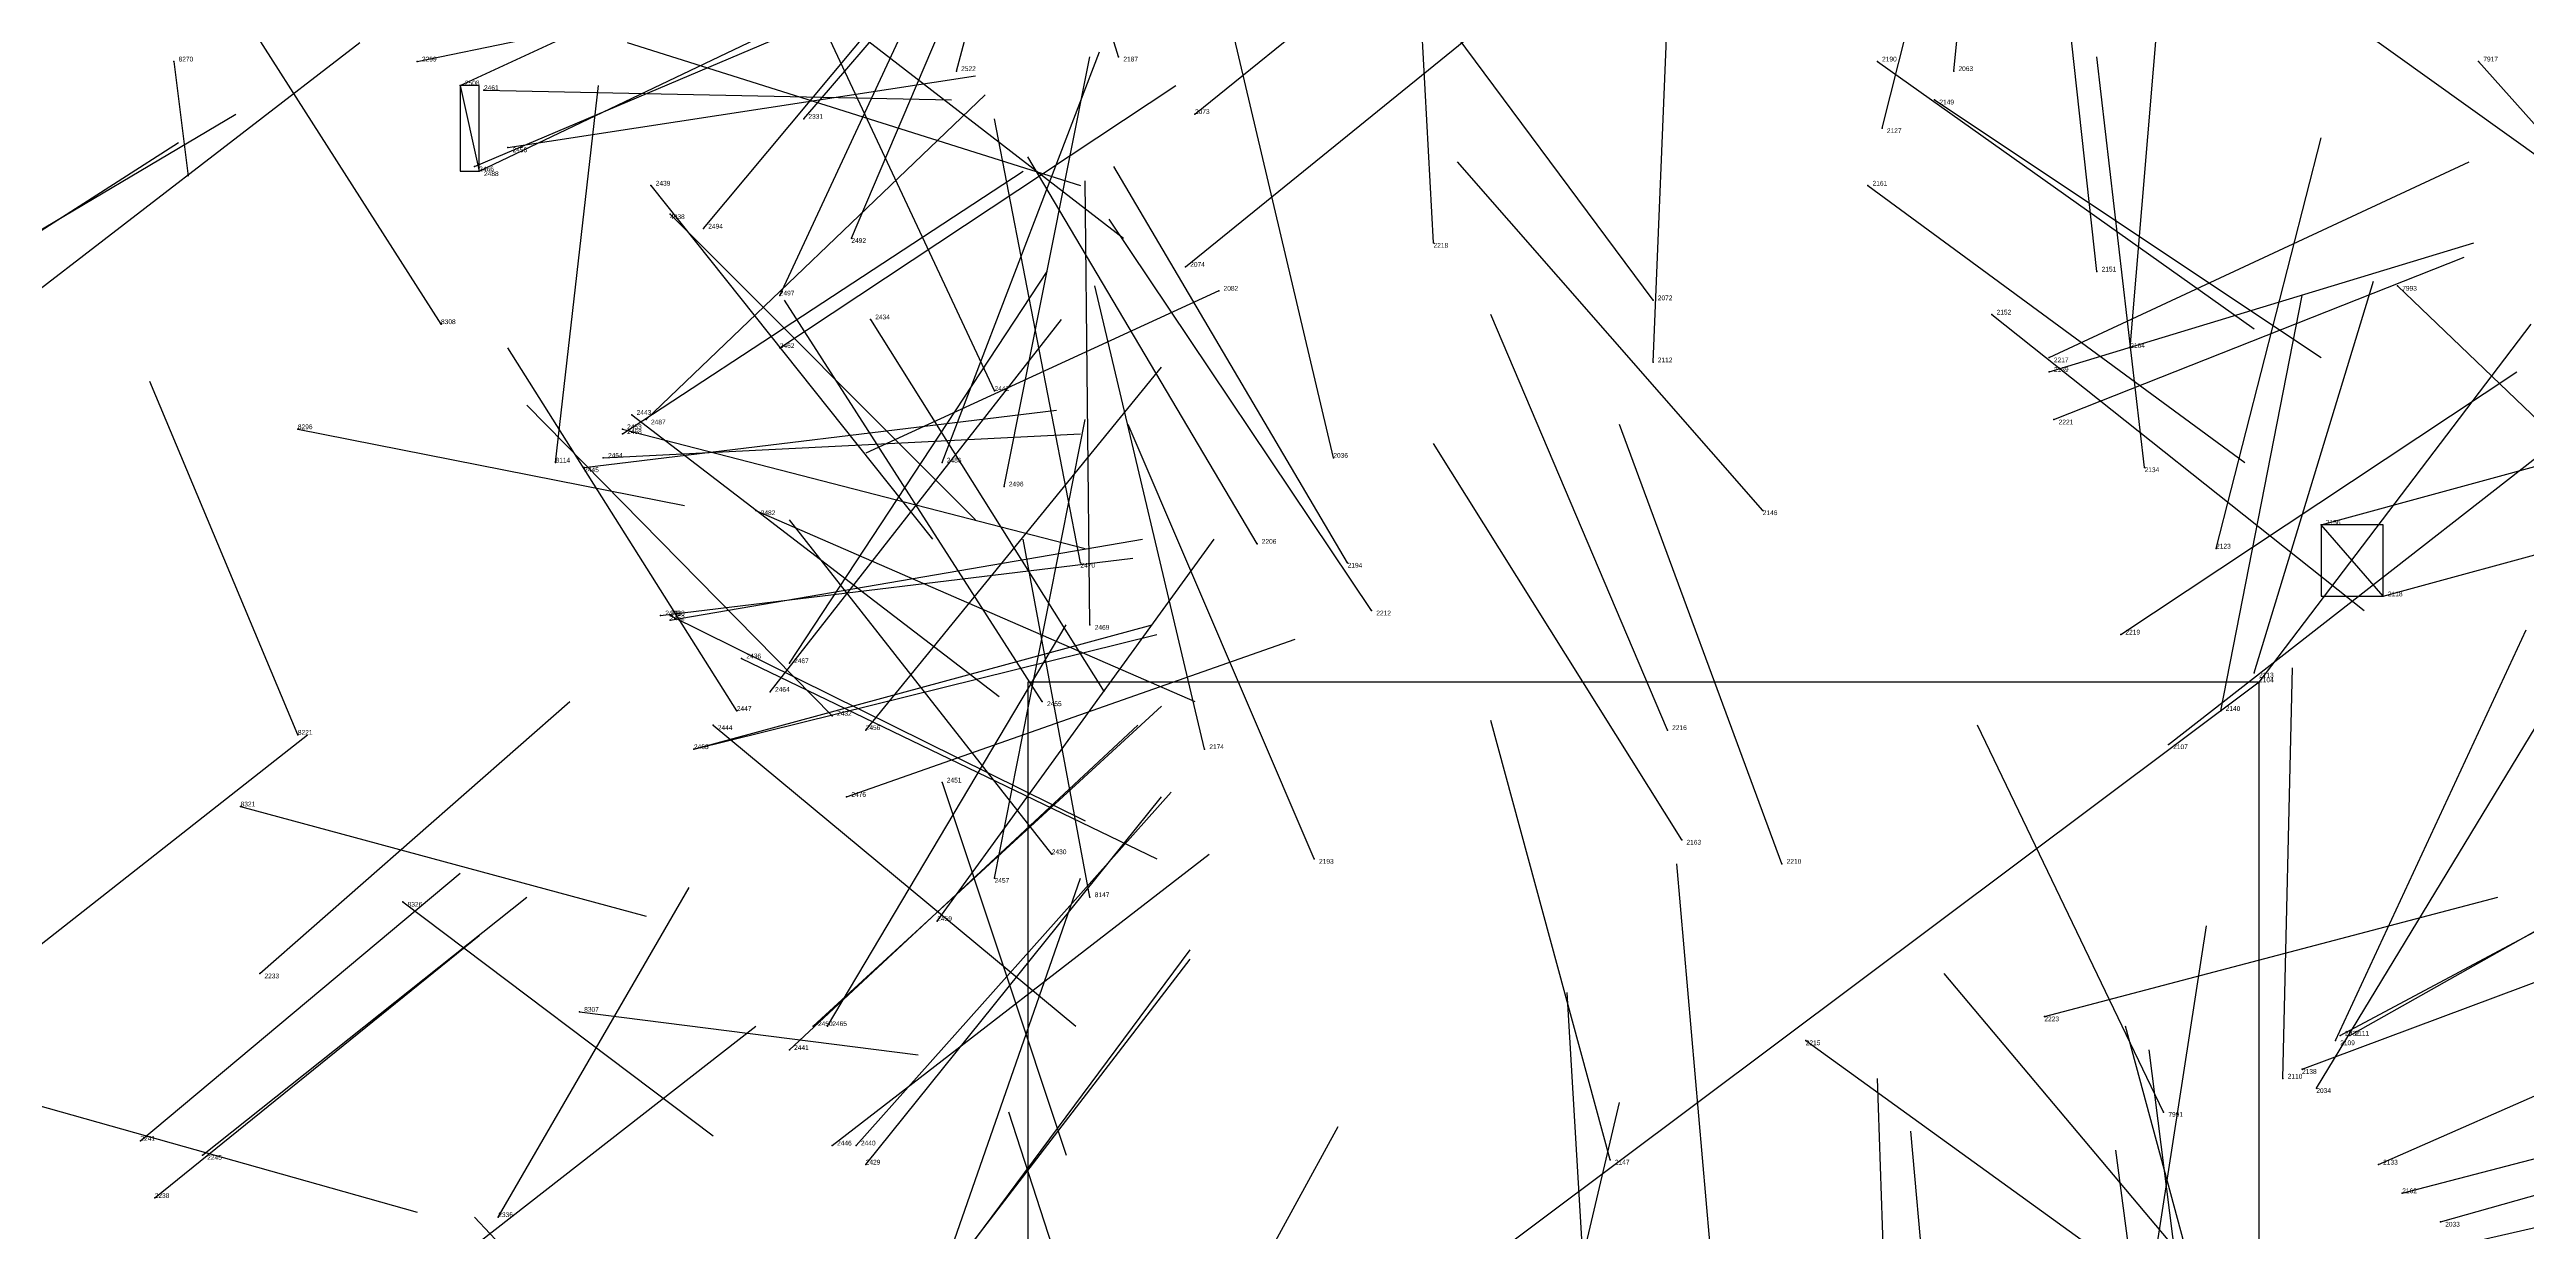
# Model space of a CAD drawing. Extents: x 59.1 to 70.8, y 600.3 to 605.1.
# Drawn here: x 67.682 to 68.201, y 602.76 to 603.007 of the extents above; entities that cross this region are included whole.
import ezdxf

# ---------------------------------------------------------------- set-up
doc = ezdxf.new("R2010")
doc.units = 0
for name, color, linetype in [('Clients', 3, 'CONTINUOUS'), ('Facilities', 3, 'CONTINUOUS'), ('Facilities_lines', 3, 'CONTINUOUS'), ('Min_max_boxes', 1, 'CONTINUOUS'), ('Normals', 1, 'CONTINUOUS'), ('Source_points', 5, 'CONTINUOUS'), ('Text', 3, 'CONTINUOUS')]:
    doc.layers.add(name, color=color, linetype=linetype)

msp = doc.modelspace()

# ---------------------------------------------------------------- linework, layer by layer
at = {"layer": 'Clients', "color": 5}
for p in [(67.772, 602.982, 449.997), (68.158, 602.908, 448.686)]:
    msp.add_point(p, dxfattribs=at)
at = {"layer": 'Facilities', "color": 3}
for p in [(67.708, 603.005, 458.596), (67.759, 603.005, 449.925), (67.906, 603.006, 449.366), (68.065, 603.005, 449.969), (68.191, 603.005, 462.338), (67.768, 603, 450.002), (67.773, 602.999, 449.776), (67.872, 603.003, 450.173), (68.081, 603.003, 449.456), (67.922, 602.994, 448.403), (68.077, 602.997, 449.875), (67.84, 602.993, 448.41), (68.066, 602.991, 449.379), (67.771, 602.983, 449.936), (67.778, 602.987, 449.811), (67.808, 602.979, 449.481), (68.063, 602.979, 449.865), (67.812, 602.973, 455.271), (67.819, 602.97, 450.021), (67.85, 602.968, 450.144), (67.92, 602.962, 448.453), (67.972, 602.967, 449.226), (67.927, 602.957, 448.525), (68.111, 602.961, 449.53), (68.174, 602.958, 460.226), (67.835, 602.956, 450.084), (68.018, 602.955, 449.994), (68.089, 602.952, 449.737), (67.764, 602.95, 461.084), (67.854, 602.951, 449.336), (67.835, 602.945, 449.834), (68.018, 602.942, 449.155), (68.101, 602.943, 448.886), (68.118, 602.945, 449.505), (67.88, 602.936, 449.264), (68.101, 602.94, 448.633), (67.804, 602.931, 449.473), (67.734, 602.928, 461.705), (67.802, 602.928, 449.598), (67.802, 602.927, 449.907), (67.807, 602.93, 449.968), (68.102, 602.93, 448.602), (67.788, 602.921, 459.614), (67.798, 602.922, 449.724), (67.869, 602.921, 449.953), (67.951, 602.922, 449.974), (67.794, 602.92, 449.538), (67.882, 602.916, 450.031), (68.121, 602.92, 449.551), (67.83, 602.911, 449.646), (68.041, 602.911, 449.842), (67.898, 602.9, 449.866), (67.935, 602.904, 449.12), (67.954, 602.9, 449.11), (68.136, 602.903, 449.427), (67.959, 602.89, 449.048), (68.171, 602.893, 448.679), (67.81, 602.889, 449.547), (67.812, 602.889, 449.471), (67.812, 602.888, 449.698), (67.9, 602.887, 449.889), (68.116, 602.885, 448.865), (67.827, 602.88, 449.396), (67.837, 602.879, 449.856), (68.144, 602.877, 449.354), (68.145, 602.875, 449.268), (67.826, 602.869, 449.424), (67.833, 602.873, 449.796), (67.89, 602.871, 449.727), (68.137, 602.869, 449.439), (67.734, 602.864, 460.474), (67.821, 602.866, 449.49), (67.846, 602.868, 449.248), (67.853, 602.865, 449.778), (68.021, 602.865, 448.978), (67.817, 602.861, 449.611), (67.817, 602.861, 449.55), (67.924, 602.861, 449.822), (68.126, 602.862, 449.114), (67.869, 602.854, 449.178), (67.722, 602.849, 461.492), (67.849, 602.851, 449.646), (67.892, 602.839, 449.105), (67.947, 602.838, 449.758), (68.024, 602.842, 449.719), (67.88, 602.834, 449.804), (68.045, 602.837, 448.91), (67.756, 602.829, 461.244), (67.9, 602.83, 459.685), (67.868, 602.825, 449.746), (67.726, 602.814, 448.061), (67.793, 602.806, 461.705), (67.842, 602.803, 449.502), (67.845, 602.803, 449.378), (68.1, 602.805, 448.839), (68.162, 602.801, 449.087), (68.164, 602.801, 449.17), (67.837, 602.798, 449.319), (68.05, 602.8, 448.828), (68.161, 602.8, 449.253), (68.15, 602.792, 449.343), (68.154, 602.794, 449.007), (68.157, 602.79, 449.22), (68.125, 602.785, 460.662), (67.701, 602.779, 448.104), (67.714, 602.776, 448.146), (67.846, 602.778, 449.287), (67.851, 602.778, 449.363), (67.853, 602.774, 449.213), (68.009, 602.775, 449.584), (68.17, 602.774, 449.157), (67.704, 602.767, 448.086), (68.175, 602.768, 448.915), (67.776, 602.763, 448.627), (68.183, 602.762, 449.035)]:
    msp.add_point(p, dxfattribs=at)
at = {"layer": 'Facilities_lines', "color": 3}
for p, q in [((67.768, 603, 450.002), (67.772, 602.982, 449.997)), ((68.171, 602.893, 448.679), (68.158, 602.908, 448.686)), ((68.145, 602.875, 449.268), (67.887, 602.682, 449.205))]:
    msp.add_line(p, q, dxfattribs=at)
at = {"layer": 'Min_max_boxes', "color": 1}
for p, q in [((67.772, 603, 449.997), (67.768, 603, 449.997)), ((67.768, 603, 449.997), (67.768, 602.982, 449.997)), ((67.772, 603, 450.002), (67.768, 603, 450.002)), ((67.768, 603, 450.002), (67.768, 602.982, 450.002)), ((67.768, 603, 449.997), (67.768, 603, 450.002)), ((67.772, 602.982, 449.997), (67.772, 603, 449.997)), ((67.772, 602.982, 450.002), (67.772, 603, 450.002)), ((67.772, 603, 449.997), (67.772, 603, 450.002)), ((67.768, 602.982, 449.997), (67.772, 602.982, 449.997)), ((67.768, 602.982, 450.002), (67.772, 602.982, 450.002)), ((67.768, 602.982, 449.997), (67.768, 602.982, 450.002)), ((67.772, 602.982, 449.997), (67.772, 602.982, 450.002)), ((68.171, 602.908, 448.679), (68.158, 602.908, 448.679)), ((68.158, 602.908, 448.679), (68.158, 602.893, 448.679)), ((68.171, 602.908, 448.686), (68.158, 602.908, 448.686)), ((68.158, 602.908, 448.686), (68.158, 602.893, 448.686)), ((68.158, 602.908, 448.679), (68.158, 602.908, 448.686)), ((68.171, 602.893, 448.679), (68.171, 602.908, 448.679)), ((68.171, 602.893, 448.686), (68.171, 602.908, 448.686)), ((68.171, 602.908, 448.679), (68.171, 602.908, 448.686)), ((68.158, 602.893, 448.679), (68.171, 602.893, 448.679)), ((68.158, 602.893, 448.686), (68.171, 602.893, 448.686)), ((68.158, 602.893, 448.679), (68.158, 602.893, 448.686)), ((68.171, 602.893, 448.679), (68.171, 602.893, 448.686)), ((68.145, 602.875, 449.205), (67.887, 602.875, 449.205)), ((67.887, 602.875, 449.205), (67.887, 602.682, 449.205)), ((68.145, 602.875, 449.268), (67.887, 602.875, 449.268)), ((67.887, 602.875, 449.268), (67.887, 602.682, 449.268)), ((67.887, 602.875, 449.205), (67.887, 602.875, 449.268)), ((68.145, 602.682, 449.205), (68.145, 602.875, 449.205)), ((68.145, 602.682, 449.268), (68.145, 602.875, 449.268)), ((68.145, 602.875, 449.205), (68.145, 602.875, 449.268))]:
    msp.add_line(p, q, dxfattribs=at)
at = {"layer": 'Normals', "color": 1}
for p, q in [((67.872, 603.003, 450.173), (67.896, 603.092, 450.135)), ((67.906, 603.006, 449.366), (67.878, 603.096, 449.333)), ((68.081, 603.003, 449.456), (68.09, 603.091, 449.409)), ((68.066, 602.991, 449.379), (68.088, 603.078, 449.335)), ((67.84, 602.993, 448.41), (67.902, 603.065, 448.377)), ((67.972, 602.967, 449.226), (67.967, 603.059, 449.186)), ((67.85, 602.968, 450.144), (67.887, 603.055, 450.11)), ((67.922, 602.994, 448.403), (67.99, 603.049, 448.354)), ((67.768, 603, 450.002), (67.859, 603.042, 450.003)), ((67.819, 602.97, 450.021), (67.88, 603.043, 449.991)), ((67.835, 602.956, 450.084), (67.875, 603.042, 450.053)), ((68.111, 602.961, 449.53), (68.102, 603.043, 449.474)), ((68.124, 603.042, 460.351), (68.205, 602.984, 460.348)), ((68.018, 602.942, 449.155), (68.022, 603.039, 449.179)), ((67.764, 602.95, 461.084), (67.711, 603.033, 461.068)), ((67.759, 603.005, 449.925), (67.856, 603.025, 449.939)), ((67.772, 602.982, 449.997), (67.862, 603.025, 449.997)), ((67.828, 603.029, 449.614), (67.907, 602.968, 449.622)), ((68.018, 602.955, 449.994), (67.963, 603.029, 449.957)), ((68.118, 602.945, 449.505), (68.125, 603.029, 449.451)), ((67.771, 602.983, 449.936), (67.863, 603.022, 449.938)), ((67.88, 602.936, 449.264), (67.843, 603.015, 449.216)), ((67.92, 602.962, 448.453), (67.989, 603.018, 448.408)), ((67.673, 602.952, 448.141), (67.747, 603.009, 448.107)), ((67.803, 603.009, 449.684), (67.898, 602.979, 449.692)), ((67.951, 602.922, 449.974), (67.93, 603.011, 449.933)), ((67.708, 603.005, 458.596), (67.711, 602.981, 458.693)), ((67.869, 602.921, 449.953), (67.902, 603.007, 449.914)), ((67.882, 602.916, 450.031), (67.9, 603.006, 449.991)), ((68.065, 603.005, 449.969), (68.144, 602.949, 449.993)), ((68.121, 602.92, 449.551), (68.111, 603.006, 449.502)), ((68.191, 603.005, 462.338), (68.256, 602.932, 462.359)), ((67.773, 602.999, 449.776), (67.871, 602.997, 449.794)), ((67.778, 602.987, 449.811), (67.876, 603.002, 449.826)), ((67.788, 602.921, 459.614), (67.797, 603, 459.674)), ((67.835, 602.945, 449.834), (67.918, 603, 449.828)), ((67.635, 602.943, 448.225), (67.721, 602.994, 448.216)), ((67.807, 602.93, 449.968), (67.878, 602.998, 449.949)), ((68.077, 602.997, 449.875), (68.158, 602.943, 449.896)), ((67.626, 602.935, 448.164), (67.709, 602.988, 448.146)), ((67.898, 602.9, 449.866), (67.88, 602.993, 449.834)), ((68.136, 602.903, 449.427), (68.158, 602.989, 449.381)), ((67.935, 602.904, 449.12), (67.887, 602.985, 449.086)), ((67.954, 602.9, 449.11), (67.905, 602.983, 449.083)), ((68.041, 602.911, 449.842), (67.977, 602.984, 449.818)), ((68.101, 602.943, 448.886), (68.189, 602.984, 448.91)), ((67.802, 602.927, 449.907), (67.886, 602.982, 449.905)), ((67.808, 602.979, 449.481), (67.867, 602.905, 449.513)), ((67.9, 602.887, 449.889), (67.899, 602.98, 449.853)), ((68.063, 602.979, 449.865), (68.142, 602.921, 449.884)), ((67.812, 602.973, 455.271), (67.876, 602.909, 455.313)), ((67.959, 602.89, 449.048), (67.904, 602.972, 449.029)), ((68.101, 602.94, 448.633), (68.19, 602.967, 448.598)), ((68.102, 602.93, 448.602), (68.188, 602.964, 448.564)), ((67.837, 602.879, 449.856), (67.891, 602.961, 449.84)), ((67.927, 602.957, 448.525), (67.853, 602.923, 448.583)), ((67.924, 602.861, 449.822), (67.901, 602.958, 449.81)), ((68.144, 602.877, 449.354), (68.169, 602.959, 449.303)), ((68.174, 602.958, 460.226), (68.245, 602.89, 460.208)), ((67.89, 602.871, 449.727), (67.836, 602.955, 449.733)), ((68.021, 602.865, 448.978), (67.984, 602.952, 448.947)), ((68.089, 602.952, 449.737), (68.167, 602.89, 449.746)), ((68.137, 602.869, 449.439), (68.154, 602.956, 449.392)), ((67.833, 602.873, 449.796), (67.894, 602.951, 449.783)), ((67.854, 602.951, 449.336), (67.903, 602.873, 449.375)), ((68.145, 602.875, 449.268), (68.202, 602.95, 449.235)), ((67.826, 602.869, 449.424), (67.778, 602.945, 449.379)), ((67.734, 602.864, 460.474), (67.703, 602.938, 460.415)), ((67.853, 602.865, 449.778), (67.915, 602.941, 449.761)), ((68.116, 602.885, 448.865), (68.199, 602.94, 448.875)), ((67.846, 602.868, 449.248), (67.782, 602.933, 449.206)), ((67.794, 602.92, 449.538), (67.893, 602.932, 449.54)), ((67.804, 602.931, 449.473), (67.881, 602.872, 449.498)), ((68.158, 602.908, 448.686), (68.246, 602.932, 448.646)), ((67.734, 602.928, 461.705), (67.815, 602.912, 461.648)), ((67.798, 602.922, 449.724), (67.898, 602.927, 449.726)), ((67.802, 602.928, 449.598), (67.899, 602.903, 449.599)), ((67.88, 602.834, 449.804), (67.899, 602.93, 449.782)), ((67.947, 602.838, 449.758), (67.908, 602.929, 449.745)), ((68.045, 602.837, 448.91), (68.011, 602.929, 448.889)), ((68.024, 602.842, 449.719), (67.972, 602.925, 449.7)), ((68.126, 602.862, 449.114), (68.203, 602.922, 449.136)), ((68.171, 602.893, 448.679), (68.259, 602.917, 448.639)), ((67.83, 602.911, 449.646), (67.922, 602.871, 449.642)), ((67.812, 602.888, 449.698), (67.911, 602.905, 449.696)), ((67.892, 602.839, 449.105), (67.837, 602.909, 449.06)), ((67.868, 602.825, 449.746), (67.926, 602.905, 449.729)), ((67.9, 602.83, 459.685), (67.886, 602.905, 459.75)), ((67.81, 602.889, 449.547), (67.909, 602.901, 449.547)), ((67.812, 602.889, 449.471), (67.899, 602.846, 449.495)), ((67.817, 602.861, 449.55), (67.913, 602.887, 449.551)), ((67.817, 602.861, 449.611), (67.914, 602.885, 449.612)), ((67.845, 602.803, 449.378), (67.895, 602.887, 449.356)), ((68.161, 602.8, 449.253), (68.201, 602.886, 449.222)), ((67.827, 602.88, 449.396), (67.914, 602.838, 449.422)), ((67.849, 602.851, 449.646), (67.943, 602.884, 449.643)), ((68.15, 602.792, 449.343), (68.152, 602.878, 449.291)), ((68.157, 602.79, 449.22), (68.208, 602.874, 449.201)), ((67.726, 602.814, 448.061), (67.791, 602.871, 448.011)), ((67.842, 602.803, 449.502), (67.915, 602.87, 449.489)), ((67.666, 602.809, 448.141), (67.736, 602.864, 448.096)), ((67.821, 602.866, 449.49), (67.897, 602.803, 449.509)), ((67.837, 602.798, 449.319), (67.91, 602.866, 449.312)), ((68.009, 602.775, 449.584), (67.984, 602.867, 449.553)), ((68.125, 602.785, 460.662), (68.086, 602.866, 460.617)), ((67.869, 602.854, 449.178), (67.895, 602.776, 449.234)), ((67.722, 602.849, 461.492), (67.807, 602.826, 461.445)), ((67.851, 602.778, 449.363), (67.917, 602.852, 449.348)), ((67.853, 602.774, 449.213), (67.915, 602.851, 449.199)), ((68.162, 602.801, 449.087), (68.25, 602.848, 449.092)), ((68.164, 602.801, 449.17), (68.251, 602.85, 449.17)), ((67.846, 602.778, 449.287), (67.925, 602.839, 449.278)), ((67.701, 602.779, 448.104), (67.768, 602.835, 448.055)), ((67.867, 602.745, 449.136), (67.898, 602.834, 449.102)), ((68.031, 602.745, 449.503), (68.023, 602.837, 449.464)), ((67.714, 602.776, 448.146), (67.782, 602.83, 448.096)), ((67.756, 602.829, 461.244), (67.821, 602.78, 461.302)), ((67.776, 602.763, 448.627), (67.816, 602.832, 448.687)), ((68.1, 602.805, 448.839), (68.195, 602.83, 448.857)), ((68.154, 602.794, 449.007), (68.248, 602.829, 449.012)), ((67.704, 602.767, 448.086), (67.772, 602.822, 448.037)), ((68.121, 602.74, 449.34), (68.134, 602.824, 449.287)), ((67.861, 602.739, 449.2), (67.921, 602.817, 449.18)), ((67.863, 602.741, 449.263), (67.921, 602.819, 449.24)), ((68.143, 602.738, 460.196), (68.079, 602.814, 460.208)), ((68.17, 602.774, 449.157), (68.261, 602.814, 449.165)), ((68.005, 602.726, 449.462), (68, 602.81, 449.408)), ((67.762, 602.75, 448.059), (67.83, 602.803, 448.008)), ((67.793, 602.806, 461.705), (67.864, 602.797, 461.635)), ((68.14, 602.718, 449.216), (68.117, 602.803, 449.169)), ((68.05, 602.8, 448.828), (68.129, 602.743, 448.851)), ((68.133, 602.711, 449.308), (68.122, 602.798, 449.261)), ((68.068, 602.707, 449.376), (68.065, 602.792, 449.324)), ((68.175, 602.768, 448.915), (68.271, 602.793, 448.924)), ((67.674, 602.788, 461.435), (67.759, 602.764, 461.388)), ((67.99, 602.698, 449.313), (68.011, 602.787, 449.273)), ((68.183, 602.762, 449.035), (68.279, 602.789, 449.046)), ((67.91, 602.702, 448.953), (67.883, 602.785, 448.905)), ((67.906, 602.698, 449.269), (67.952, 602.782, 449.24)), ((68.08, 602.693, 449.314), (68.072, 602.781, 449.267)), ((68.127, 602.686, 449.264), (68.115, 602.777, 449.224)), ((68.186, 602.757, 448.973), (68.283, 602.779, 448.987)), ((67.838, 602.692, 461.215), (67.771, 602.763, 461.193))]:
    msp.add_line(p, q, dxfattribs=at)
at = {"layer": 'Source_points', "color": 5}
for p in [(67.708, 603.005, 458.596), (67.759, 603.005, 449.925), (67.906, 603.006, 449.366), (68.065, 603.005, 449.969), (68.191, 603.005, 462.338), (67.768, 603, 450.002), (67.773, 602.999, 449.776), (67.872, 603.003, 450.173), (68.081, 603.003, 449.456), (67.922, 602.994, 448.403), (68.077, 602.997, 449.875), (67.84, 602.993, 448.41), (68.066, 602.991, 449.379), (67.771, 602.983, 449.936), (67.778, 602.987, 449.811), (67.772, 602.982, 449.997), (67.808, 602.979, 449.481), (68.063, 602.979, 449.865), (67.812, 602.973, 455.271), (67.819, 602.97, 450.021), (67.85, 602.968, 450.144), (67.92, 602.962, 448.453), (67.972, 602.967, 449.226), (67.927, 602.957, 448.525), (68.111, 602.961, 449.53), (68.174, 602.958, 460.226), (67.835, 602.956, 450.084), (68.018, 602.955, 449.994), (68.089, 602.952, 449.737), (67.764, 602.95, 461.084), (67.854, 602.951, 449.336), (67.835, 602.945, 449.834), (68.018, 602.942, 449.155), (68.101, 602.943, 448.886), (68.118, 602.945, 449.505), (67.88, 602.936, 449.264), (68.101, 602.94, 448.633), (67.804, 602.931, 449.473), (67.734, 602.928, 461.705), (67.802, 602.928, 449.598), (67.802, 602.927, 449.907), (67.807, 602.93, 449.968), (68.102, 602.93, 448.602), (67.788, 602.921, 459.614), (67.798, 602.922, 449.724), (67.869, 602.921, 449.953), (67.951, 602.922, 449.974), (67.794, 602.92, 449.538), (67.882, 602.916, 450.031), (68.121, 602.92, 449.551), (67.83, 602.911, 449.646), (68.041, 602.911, 449.842), (68.158, 602.908, 448.686), (67.898, 602.9, 449.866), (67.935, 602.904, 449.12), (67.954, 602.9, 449.11), (68.136, 602.903, 449.427), (67.959, 602.89, 449.048), (68.171, 602.893, 448.679), (67.81, 602.889, 449.547), (67.812, 602.889, 449.471), (67.812, 602.888, 449.698), (67.9, 602.887, 449.889), (68.116, 602.885, 448.865), (67.827, 602.88, 449.396), (67.837, 602.879, 449.856), (68.144, 602.877, 449.354), (68.145, 602.875, 449.268), (67.826, 602.869, 449.424), (67.833, 602.873, 449.796), (67.89, 602.871, 449.727), (68.137, 602.869, 449.439), (67.734, 602.864, 460.474), (67.821, 602.866, 449.49), (67.846, 602.868, 449.248), (67.853, 602.865, 449.778), (68.021, 602.865, 448.978), (67.817, 602.861, 449.611), (67.817, 602.861, 449.55), (67.924, 602.861, 449.822), (68.126, 602.862, 449.114), (67.869, 602.854, 449.178), (67.722, 602.849, 461.492), (67.849, 602.851, 449.646), (67.892, 602.839, 449.105), (67.947, 602.838, 449.758), (68.024, 602.842, 449.719), (67.88, 602.834, 449.804), (68.045, 602.837, 448.91), (67.756, 602.829, 461.244), (67.9, 602.83, 459.685), (67.868, 602.825, 449.746), (67.726, 602.814, 448.061), (67.793, 602.806, 461.705), (67.842, 602.803, 449.502), (67.845, 602.803, 449.378), (68.1, 602.805, 448.839), (68.162, 602.801, 449.087), (68.164, 602.801, 449.17), (67.837, 602.798, 449.319), (68.05, 602.8, 448.828), (68.161, 602.8, 449.253), (68.15, 602.792, 449.343), (68.154, 602.794, 449.007), (68.157, 602.79, 449.22), (68.125, 602.785, 460.662), (67.701, 602.779, 448.104), (67.714, 602.776, 448.146), (67.846, 602.778, 449.287), (67.851, 602.778, 449.363), (67.853, 602.774, 449.213), (68.009, 602.775, 449.584), (68.17, 602.774, 449.157), (67.704, 602.767, 448.086), (68.175, 602.768, 448.915), (67.776, 602.763, 448.627), (68.183, 602.762, 449.035)]:
    msp.add_point(p, dxfattribs=at)

# ---------------------------------------------------------------- texts
at = {"layer": 'Text', "color": 3}
for s, p in [('8270', (67.709, 603.005, 458.596)), ('2299', (67.76, 603.005, 449.925)), ('2522', (67.873, 603.003, 450.173)), ('2187', (67.907, 603.005, 449.366)), ('2190', (68.066, 603.005, 449.969)), ('2063', (68.082, 603.003, 449.456)), ('7917', (68.192, 603.005, 462.338)), ('2508', (67.769, 603, 450.002)), ('2461', (67.773, 602.999, 449.776)), ('2331', (67.841, 602.993, 448.41)), ('2073', (67.922, 602.994, 448.403)), ('2149', (68.078, 602.996, 449.875)), ('2127', (68.067, 602.99, 449.379)), ('2466', (67.772, 602.982, 449.936)), ('2458', (67.779, 602.986, 449.811)), ('2488', (67.773, 602.981, 449.997)), ('2439', (67.809, 602.979, 449.481)), ('2161', (68.064, 602.979, 449.865)), ('4038', (67.812, 602.972, 455.271)), ('2494', (67.82, 602.97, 450.021)), ('2492', (67.85, 602.967, 450.144)), ('2074', (67.921, 602.962, 448.453)), ('2218', (67.972, 602.966, 449.226)), ('2151', (68.112, 602.961, 449.53)), ('2497', (67.835, 602.956, 450.084)), ('2082', (67.928, 602.957, 448.525)), ('7993', (68.175, 602.957, 460.226)), ('2434', (67.855, 602.951, 449.336)), ('2072', (68.019, 602.955, 449.994)), ('2152', (68.09, 602.952, 449.737)), ('8308', (67.764, 602.95, 461.084)), ('2462', (67.835, 602.945, 449.834)), ('2112', (68.019, 602.942, 449.155)), ('2217', (68.102, 602.942, 448.886)), ('2164', (68.118, 602.945, 449.505)), ('2442', (67.88, 602.936, 449.264)), ('2139', (68.102, 602.94, 448.633)), ('2443', (67.805, 602.931, 449.473)), ('8296', (67.734, 602.928, 461.705)), ('2453', (67.803, 602.928, 449.598)), ('2468', (67.803, 602.927, 449.907)), ('2487', (67.808, 602.929, 449.968)), ('2221', (68.103, 602.929, 448.602)), ('8114', (67.788, 602.921, 459.614)), ('2454', (67.799, 602.922, 449.724)), ('2486', (67.87, 602.921, 449.953)), ('2036', (67.951, 602.922, 449.974)), ('2445', (67.794, 602.919, 449.538)), ('2496', (67.883, 602.916, 450.031)), ('2134', (68.121, 602.919, 449.551)), ('2482', (67.831, 602.91, 449.646)), ('2146', (68.041, 602.91, 449.842)), ('2206', (67.936, 602.904, 449.12)), ('2156', (68.159, 602.908, 448.686)), ('2470', (67.898, 602.899, 449.866)), ('2194', (67.954, 602.899, 449.11)), ('2123', (68.136, 602.903, 449.427)), ('2448', (67.811, 602.889, 449.547)), ('2438', (67.812, 602.889, 449.471)), ('2212', (67.96, 602.889, 449.048)), ('2118', (68.172, 602.893, 448.679)), ('2452', (67.812, 602.888, 449.698)), ('2469', (67.901, 602.886, 449.889)), ('2219', (68.117, 602.885, 448.865)), ('2436', (67.828, 602.88, 449.396)), ('2467', (67.838, 602.879, 449.856)), ('2464', (67.834, 602.873, 449.796)), ('2113', (68.145, 602.876, 449.354)), ('2104', (68.145, 602.875, 449.268)), ('2447', (67.826, 602.869, 449.424)), ('2432', (67.847, 602.868, 449.248)), ('2455', (67.891, 602.87, 449.727)), ('2140', (68.138, 602.869, 449.439)), ('8221', (67.734, 602.864, 460.474)), ('2444', (67.822, 602.865, 449.49)), ('2456', (67.853, 602.865, 449.778)), ('2216', (68.022, 602.865, 448.978)), ('2460', (67.817, 602.861, 449.611)), ('2463', (67.817, 602.861, 449.55)), ('2174', (67.925, 602.861, 449.822)), ('2107', (68.127, 602.861, 449.114)), ('2451', (67.87, 602.854, 449.178)), ('8321', (67.722, 602.849, 461.492)), ('2476', (67.85, 602.851, 449.646)), ('2430', (67.892, 602.839, 449.105)), ('2193', (67.948, 602.837, 449.758)), ('2163', (68.025, 602.841, 449.719)), ('2210', (68.046, 602.837, 448.91)), ('2457', (67.88, 602.833, 449.804)), ('8326', (67.757, 602.828, 461.244)), ('8147', (67.901, 602.83, 459.685)), ('2459', (67.868, 602.825, 449.746)), ('2233', (67.727, 602.813, 448.061)), ('8307', (67.794, 602.806, 461.705)), ('2450', (67.843, 602.803, 449.502)), ('2465', (67.846, 602.803, 449.378)), ('2223', (68.1, 602.804, 448.839)), ('2032', (68.163, 602.801, 449.087)), ('2111', (68.165, 602.801, 449.17)), ('2441', (67.838, 602.798, 449.319)), ('2215', (68.05, 602.799, 448.828)), ('2109', (68.162, 602.799, 449.253)), ('2110', (68.151, 602.792, 449.343)), ('2138', (68.154, 602.793, 449.007)), ('2034', (68.157, 602.789, 449.22)), ('7991', (68.126, 602.784, 460.662)), ('2241', (67.701, 602.779, 448.104)), ('2245', (67.715, 602.775, 448.146)), ('2446', (67.847, 602.778, 449.287)), ('2440', (67.852, 602.778, 449.363)), ('2429', (67.853, 602.774, 449.213)), ('2147', (68.01, 602.774, 449.584)), ('2133', (68.171, 602.774, 449.157)), ('2238', (67.704, 602.767, 448.086)), ('2162', (68.175, 602.768, 448.915)), ('2336', (67.776, 602.763, 448.627)), ('2033', (68.184, 602.761, 449.035))]:
    msp.add_text(s, height=0.001, dxfattribs=at).set_placement(p)

doc.saveas('drawing.dxf')
